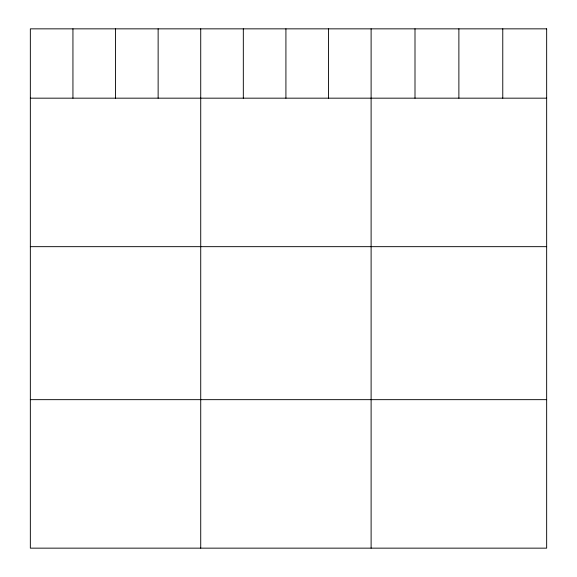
<?xml version="1.0" encoding="UTF-8"?>
<svg xmlns="http://www.w3.org/2000/svg" width="577" height="577" viewBox="0 0 577 577"><rect width="100%" height="100%" fill="white"/><g stroke="black" fill="none" stroke-linecap="round" stroke-linejoin="round"><path stroke-width="0.87" d="M30.343 98.169L546.657 98.169M30.343 246.667L546.657 246.667M30.343 399.659L546.657 399.659M502.769 28.85L502.769 98.169M458.881 28.85L458.881 98.169M415 28.85L415 98.169M371.112 28.85L371.112 548.15M328.515 28.85L328.515 98.169M285.918 28.85L285.918 98.169M243.321 28.85L243.321 98.169M200.724 28.85L200.724 548.15M158.134 28.85L158.134 98.169M115.537 28.85L115.537 98.169M72.94 28.85L72.94 98.169M546.657 28.85L30.343 28.85L30.343 548.15L546.657 548.15L546.657 28.85"/></g></svg>
